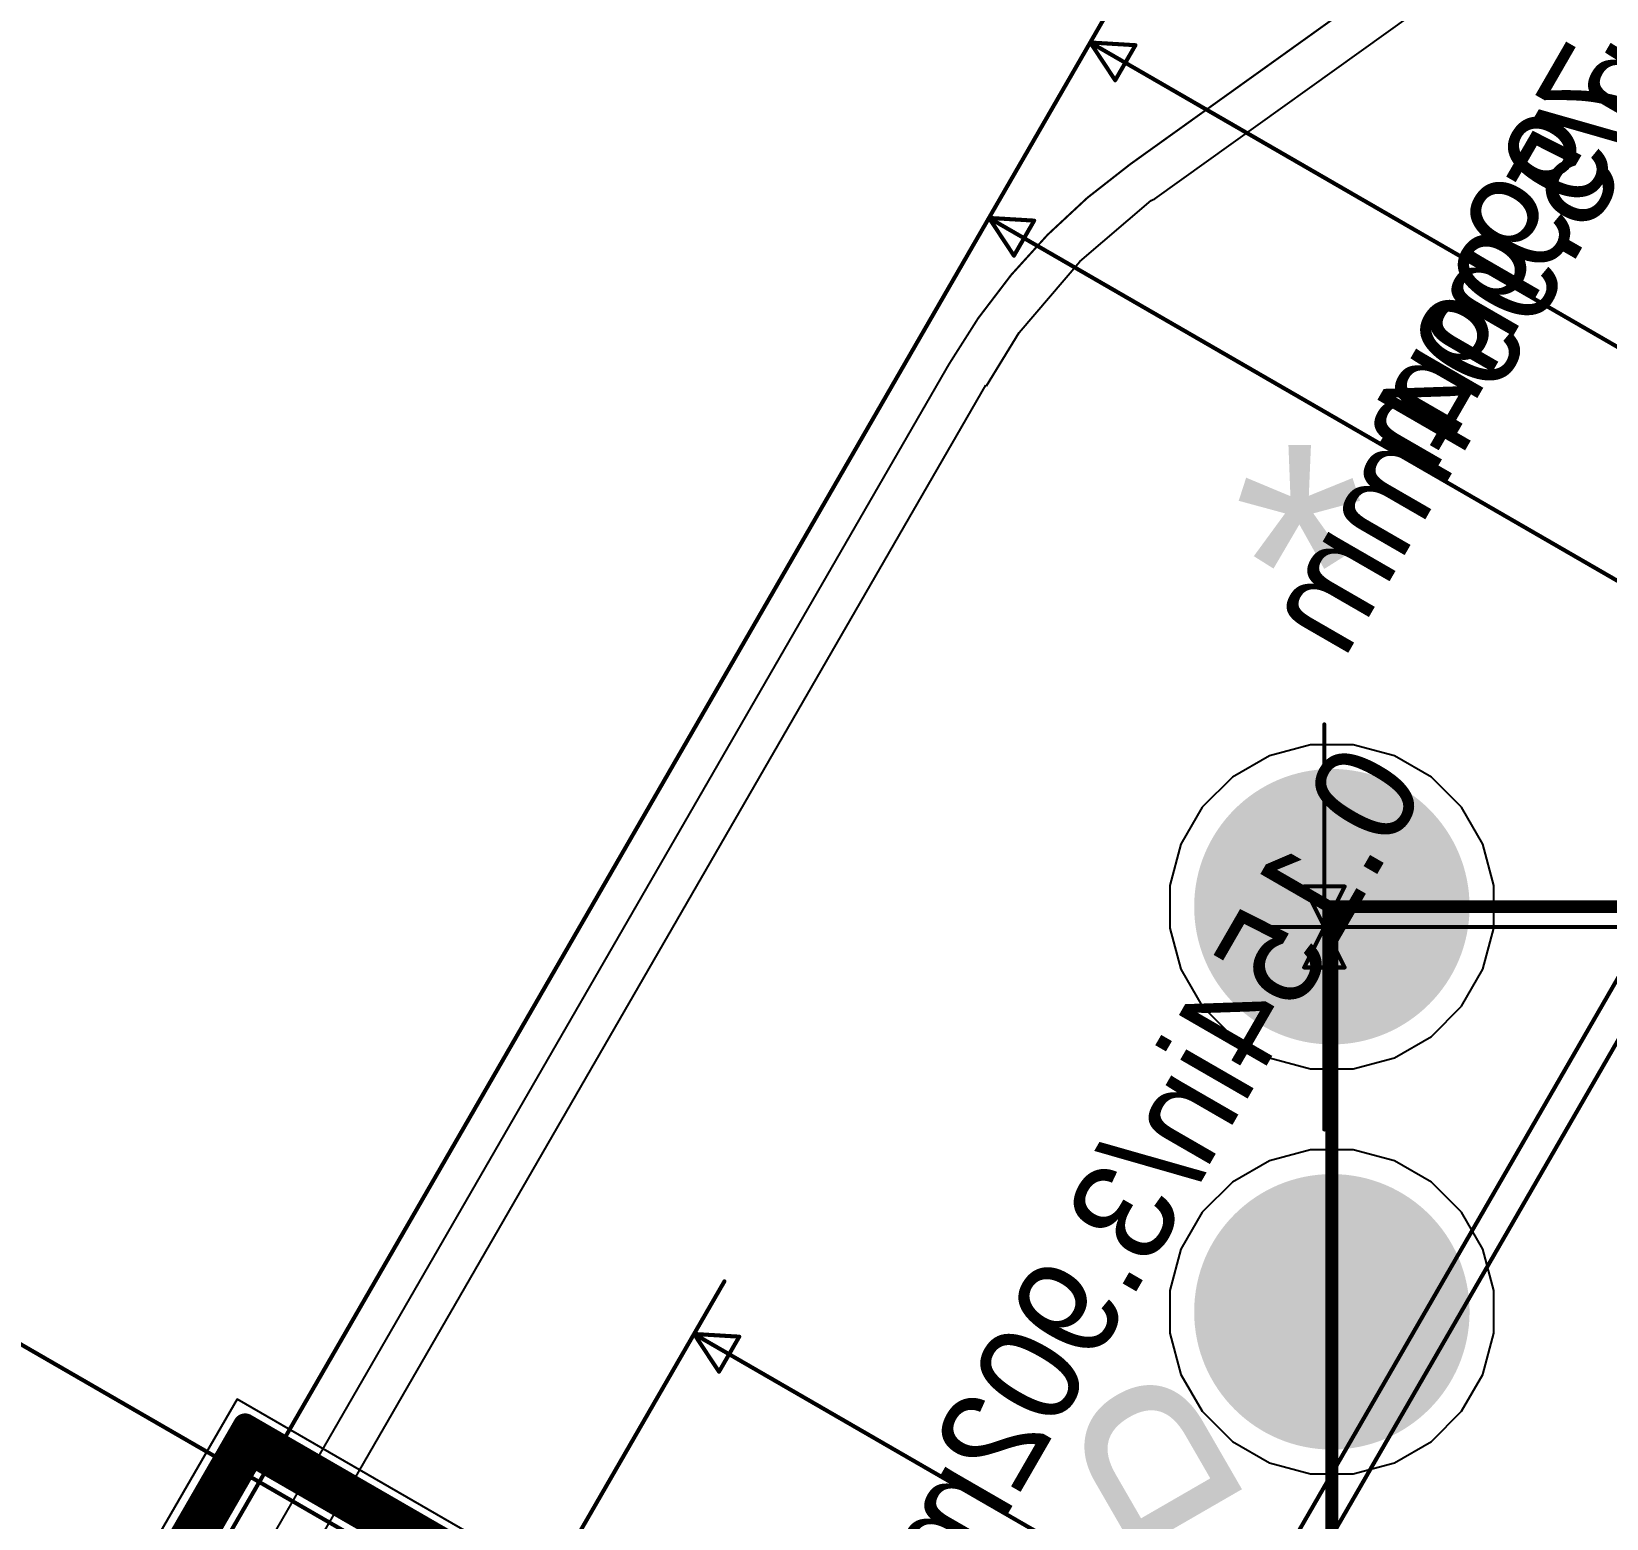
# Model space of a CAD drawing. Header units: millimetres. Extents: x 44.3 to 117.6, y 98.8 to 161.5.
# Drawn here: x 64.62 to 74.5, y 140.44 to 149.76 of the extents above; entities that cross this region are included whole.
import ezdxf

# ---------------------------------------------------------------- set-up
doc = ezdxf.new("R2010")
doc.units = ezdxf.units.MM
for name, color, linetype in [('BottomLayer', 5, 'Continuous'), ('BottomOverlay', 54, 'Continuous'), ('BottomSolder', 6, 'Continuous'), ('KeepOutLayer', 6, 'Continuous'), ('Mechanical13', 56, 'Continuous'), ('Mechanical15', 56, 'Continuous'), ('Mechanical5', 56, 'Continuous'), ('Mechanical7', 56, 'Continuous'), ('MultiLayer', 9, 'Continuous'), ('PadHoleLayer', 156, 'Continuous'), ('TopLayer', 1, 'Continuous'), ('TopOverlay', 2, 'Continuous'), ('TopSolder', 216, 'Continuous')]:
    doc.layers.add(name, color=color, linetype=linetype)
doc.styles.add('Arial', font='arial.ttf', dxfattribs={"height": 0.2})

# ---------------------------------------------------------------- blocks, each defined once
blk = doc.blocks.new('CONN_S5B_ZR_SM4A_TF_JST_B_5')
at = {"layer": 'Mechanical7', "const_width": 0.0254}
for points in [[(10.78507876, 1.26999746), (10.78507876, -2.54e-06)], [(10.91207876, 0.25399746), (10.65807876, 0.25399746)], [(10.78507876, -2.54e-06), (10.65807876, 0.25399746)], [(10.91207876, 0.25399746), (10.78507876, -2.54e-06)], [(11.16607876, -2.54e-06), (-1.524e-05, -2.54e-06)], [(11.16607876, -2.54e-06), (-1.524e-05, -2.54e-06)], [(10.78507876, -2.54e-06), (10.65807876, -0.25400254)], [(10.91207876, -0.25400254), (10.78507876, -2.54e-06)], [(10.78507876, -2.54e-06), (10.78507876, -1.27000254)], [(10.91207876, -0.25400254), (10.65807876, -0.25400254)]]:
    blk.add_lwpolyline(points, dxfattribs=at)
at = {"layer": 'Mechanical7', "const_width": 0.0127}
for points in [[(10.77872876, 1.26999746, 1), (10.79142876, 1.26999746, 1)], [(10.65172876, 0.25399746, 1), (10.66442876, 0.25399746, 1)], [(10.65172876, 0.25399746, 1), (10.66442876, 0.25399746, 1)], [(10.90572876, 0.25399746, 1), (10.91842876, 0.25399746, 1)], [(10.90572876, 0.25399746, 1), (10.91842876, 0.25399746, 1)], [(10.77872876, -2.54e-06, 1), (10.79142876, -2.54e-06, 1)], [(10.77872876, -2.54e-06, 1), (10.79142876, -2.54e-06, 1)], [(10.77872876, -2.54e-06, 1), (10.79142876, -2.54e-06, 1)], [(10.77872876, -2.54e-06, 1), (10.79142876, -2.54e-06, 1)], [(10.77872876, -2.54e-06, 1), (10.79142876, -2.54e-06, 1)], [(10.77872876, -2.54e-06, 1), (10.79142876, -2.54e-06, 1)], [(11.15972876, -2.54e-06, 1), (11.17242876, -2.54e-06, 1)], [(11.15972876, -2.54e-06, 1), (11.17242876, -2.54e-06, 1)], [(10.65172876, -0.25400254, 1), (10.66442876, -0.25400254, 1)], [(10.65172876, -0.25400254, 1), (10.66442876, -0.25400254, 1)], [(10.90572876, -0.25400254, 1), (10.91842876, -0.25400254, 1)], [(10.90572876, -0.25400254, 1), (10.91842876, -0.25400254, 1)], [(10.77872876, -1.27000254, 1), (10.79142876, -1.27000254, 1)]]:
    blk.add_lwpolyline(points, format="xyb", close=True, dxfattribs=at)
blk = doc.blocks.new('CONN_S5B_ZR_SM4A_TF_JST_B_7')
at = {"layer": 'Mechanical7', "text_generation_flag": 2}
blk.add_text('Right Mtg Padstyle: EX60Y60D30P', height=1.27, rotation=180, dxfattribs=at).set_placement((-6.84250092, 15.0876))
blk = doc.blocks.new('CONN_S5B_ZR_SM4A_TF_JST_B_11')
at = {"layer": 'BottomOverlay', "const_width": 0.1524}
for points in [[(-2.37212378, -5.925985099999999), (-2.37212124, 0.32240982)], [(8.372104160000001, -5.92596986), (-2.37212378, -5.925985099999999)]]:
    blk.add_lwpolyline(points, dxfattribs=at)
at = {"layer": 'BottomOverlay', "const_width": 0.0762}
blk.add_lwpolyline([(-2.41022378, -5.925985099999999, 1), (-2.33402378, -5.925985099999999, 1)], format="xyb", close=True, dxfattribs=at)
blk.add_lwpolyline([(-2.41022378, -5.925985099999999, 1), (-2.33402378, -5.925985099999999, 1)], format="xyb", close=True, dxfattribs=at)
at = {"layer": 'Mechanical13', "const_width": 0.0254}
for points in [[(-2.24512632, -5.79899018), (-2.24512632, 0.19540982)], [(8.245106700000001, -5.79896986), (-2.24512632, -5.79899018)]]:
    blk.add_lwpolyline(points, dxfattribs=at)
at = {"layer": 'Mechanical13', "const_width": 0.0127}
blk.add_lwpolyline([(-2.25147632, -5.79899018, 1), (-2.23877632, -5.79899018, 1)], format="xyb", close=True, dxfattribs=at)
blk.add_lwpolyline([(-2.25147632, -5.79899018, 1), (-2.23877632, -5.79899018, 1)], format="xyb", close=True, dxfattribs=at)
at = {"layer": 'Mechanical15'}
for p, q in [((-2.5072975, -6.05300034), (-2.50730004, 1.75260254)), ((8.50730074, -6.053002879999999), (-2.5072975, -6.05300034))]:
    blk.add_line(p, q, dxfattribs=at)
at = {"layer": 'Mechanical15', "const_width": 0.1524}
for points in [[(-2.50731528, -6.053018119999999), (-2.50730766, 1.75259492)], [(8.50727026, -6.05300034), (-2.50731528, -6.053018119999999)]]:
    blk.add_lwpolyline(points, dxfattribs=at)
at = {"layer": 'Mechanical15', "const_width": 0.0762}
blk.add_lwpolyline([(-2.54541528, -6.053018119999999, 1), (-2.46921528, -6.053018119999999, 1)], format="xyb", close=True, dxfattribs=at)
blk.add_lwpolyline([(-2.54541528, -6.053018119999999, 1), (-2.46921528, -6.053018119999999, 1)], format="xyb", close=True, dxfattribs=at)
at = {"layer": 'Mechanical5'}
for p, q in [((-2.62609838, 0.57639966), (-2.62610092, -6.180000339999999)), ((-2.62610092, -6.180000339999999), (8.626101619999998, -6.1799978))]:
    blk.add_line(p, q, dxfattribs=at)
at = {"layer": 'Mechanical7', "const_width": 0.0254}
for points in [[(-2.24512632, 0.19540982), (-11.77828226, 0.19539204)], [(-11.39729242, -5.7990105), (-11.39729242, 0.1953895)], [(3.00000162, -2.54e-05), (-13.04829242, -5.08e-06)], [(-12.66730766, -5.79902066), (-12.66730004, -1.016e-05)], [(-4.412292419999999, -3.9019861), (-4.41230766, -1.27e-05)], [(-4.412292419999999, -3.9019861), (-4.5392848, -3.64799118)], [(-4.28529242, -3.64799372), (-4.5392848, -3.64799118)], [(-4.412292419999999, -3.9019861), (-4.28529242, -3.64799372)], [(7.25002614, -3.902008959999999), (-4.79328226, -3.90198102)], [(-12.66730766, -5.79902066), (-12.79430258, -5.54502574)], [(-12.54030766, -5.545028279999999), (-12.79430258, -5.54502574)], [(-12.66730766, -5.79902066), (-12.54030766, -5.545028279999999)], [(-11.39729242, -5.7990105), (-11.5242848, -5.545015579999999)], [(-11.27029242, -5.54501812), (-11.5242848, -5.545015579999999)], [(-11.39729242, -5.7990105), (-11.27029242, -5.54501812)], [(-2.24512632, -5.79899018), (-13.04830004, -5.79901558)], [(-2.24512632, -5.79899018), (-11.77828226, -5.799007959999999)], [(-2.24511108, -16.59401558), (-2.24512632, -5.79899018)]]:
    blk.add_lwpolyline(points, dxfattribs=at)
at = {"layer": 'Mechanical7', "const_width": 0.0127}
for points in [[(-4.5456348, -3.64799118, 1), (-4.5329348, -3.64799118, 1)], [(-4.5456348, -3.64799118, 1), (-4.5329348, -3.64799118, 1)], [(-4.29164242, -3.64799372, 1), (-4.27894242, -3.64799372, 1)], [(-4.29164242, -3.64799372, 1), (-4.27894242, -3.64799372, 1)], [(-4.799632259999999, -3.90198102, 1), (-4.786932259999999, -3.90198102, 1)], [(-4.418642419999999, -3.9019861, 1), (-4.40594242, -3.9019861, 1)], [(-4.418642419999999, -3.9019861, 1), (-4.40594242, -3.9019861, 1)], [(-4.418642419999999, -3.9019861, 1), (-4.40594242, -3.9019861, 1)], [(-12.80065258, -5.54502574, 1), (-12.78795258, -5.54502574, 1)], [(-12.80065258, -5.54502574, 1), (-12.78795258, -5.54502574, 1)], [(-12.54665766, -5.545028279999999, 1), (-12.53395766, -5.545028279999999, 1)], [(-12.54665766, -5.545028279999999, 1), (-12.53395766, -5.545028279999999, 1)], [(-11.5306348, -5.545015579999999, 1), (-11.5179348, -5.545015579999999, 1)], [(-11.5306348, -5.545015579999999, 1), (-11.5179348, -5.545015579999999, 1)], [(-11.27664242, -5.54501812, 1), (-11.26394242, -5.54501812, 1)], [(-11.27664242, -5.54501812, 1), (-11.26394242, -5.54501812, 1)], [(-12.67365766, -5.79902066, 1), (-12.66095766, -5.79902066, 1)], [(-12.67365766, -5.79902066, 1), (-12.66095766, -5.79902066, 1)], [(-12.67365766, -5.79902066, 1), (-12.66095766, -5.79902066, 1)], [(-11.78463226, -5.799007959999999, 1), (-11.77193226, -5.799007959999999, 1)], [(-11.40364242, -5.7990105, 1), (-11.39094242, -5.7990105, 1)], [(-11.40364242, -5.7990105, 1), (-11.39094242, -5.7990105, 1)], [(-11.40364242, -5.7990105, 1), (-11.39094242, -5.7990105, 1)], [(-2.25147632, -5.79899018, 1), (-2.23877632, -5.79899018, 1)], [(-2.25147632, -5.79899018, 1), (-2.23877632, -5.79899018, 1)], [(-2.25147632, -5.79899018, 1), (-2.23877632, -5.79899018, 1)]]:
    blk.add_lwpolyline(points, format="xyb", close=True, dxfattribs=at)
at = {"layer": 'Mechanical7', "text_generation_flag": 2}
for s, p in [('0.154in/3.902mm', (-9.68280004, -1.6334994)), ('0.236in/5.994mm', (-16.66780004, -2.48430034)), ('0.228in/5.799mm', (-17.93780004, -2.5819989))]:
    blk.add_text(s, height=0.635, rotation=-180, dxfattribs=at).set_placement(p)
blk = doc.blocks.new('T___PICO_B_____14')
at = {"layer": 'BottomLayer'}
h = blk.add_hatch(color=5, dxfattribs=at)
edge = h.paths.add_edge_path()
edge.add_arc((22.86, -7.619992379999999), 0.7619999999999999, 0, 360)
h = blk.add_hatch(color=5, dxfattribs=at)
edge = h.paths.add_edge_path()
edge.add_arc((25.4, -7.619992379999999), 0.7619999999999999, 0, 360)
at = {"layer": 'BottomSolder'}
h = blk.add_hatch(color=6, dxfattribs=at)
edge = h.paths.add_edge_path()
edge.add_arc((22.86, -7.619992379999999), 0.8636, 0, 360)
h = blk.add_hatch(color=6, dxfattribs=at)
edge = h.paths.add_edge_path()
edge.add_arc((25.4, -7.619992379999999), 0.8636, 0, 360)
at = {"layer": 'MultiLayer'}
h = blk.add_hatch(color=9, dxfattribs=at)
edge = h.paths.add_edge_path()
edge.add_arc((22.86, -7.619992379999999), 0.7619999999999999, 0, 360)
h = blk.add_hatch(color=9, dxfattribs=at)
edge = h.paths.add_edge_path()
edge.add_arc((25.4, -7.619992379999999), 0.7619999999999999, 0, 360)
at = {"layer": 'PadHoleLayer'}
h = blk.add_hatch(color=156, dxfattribs=at)
edge = h.paths.add_edge_path()
edge.add_arc((22.86, -7.619992379999999), 0.42199814, 0, 360)
h = blk.add_hatch(color=156, dxfattribs=at)
edge = h.paths.add_edge_path()
edge.add_arc((25.4, -7.619992379999999), 0.42199814, 0, 360)
at = {"layer": 'TopLayer'}
h = blk.add_hatch(color=1, dxfattribs=at)
edge = h.paths.add_edge_path()
edge.add_arc((22.86, -7.619992379999999), 0.7619999999999999, 0, 360)
h = blk.add_hatch(color=1, dxfattribs=at)
edge = h.paths.add_edge_path()
edge.add_arc((25.4, -7.619992379999999), 0.7619999999999999, 0, 360)
at = {"layer": 'TopSolder'}
h = blk.add_hatch(color=216, dxfattribs=at)
edge = h.paths.add_edge_path()
edge.add_arc((22.86, -7.619992379999999), 0.8636, 0, 360)
h = blk.add_hatch(color=216, dxfattribs=at)
edge = h.paths.add_edge_path()
edge.add_arc((25.4, -7.619992379999999), 0.8636, 0, 360)
at = {"layer": 'TopOverlay', "const_width": 0.07999983999999999}
for points in [[(2.54, -7.619992379999999), (25.4, -7.619992379999999)], [(25.4, -7.619992379999999), (25.4, -22.08000918)]]:
    blk.add_lwpolyline(points, dxfattribs=at)
at = {"layer": 'TopOverlay', "const_width": 0.03999991999999999}
blk.add_lwpolyline([(25.38000004, -7.619992379999999, 1), (25.41999996, -7.619992379999999, 1)], format="xyb", close=True, dxfattribs=at)
blk.add_lwpolyline([(25.38000004, -7.619992379999999, 1), (25.41999996, -7.619992379999999, 1)], format="xyb", close=True, dxfattribs=at)

msp = doc.modelspace()

# ---------------------------------------------------------------- linework, layer by layer
at = {"layer": 'BottomLayer'}
for p, q in [((71.66935628, 148.71123166), (78.09626748, 153.31310206)), ((71.20004555999999, 148.31829112), (71.64612543999999, 148.69928096)), ((71.64612543999999, 148.69928096), (71.65508401999999, 148.7047699)), ((71.65508401999999, 148.7047699), (71.66935628, 148.71123166)), ((70.81905572, 147.87221124), (71.20004555999999, 148.31829112)), ((70.6148067, 147.53890482), (70.81905572, 147.87221124)), ((59.49461049999999, 128.29079752), (70.60932537999999, 147.5420595)), ((70.60932537999999, 147.5420595), (70.60933299999999, 147.54206458)), ((70.60933299999999, 147.54206458), (70.6148067, 147.53890482)), ((72.38783083999999, 145.21876214), (72.15615236, 145.0850032)), ((72.64623266, 145.288), (72.38783083999999, 145.21876214)), ((72.91375054, 145.288), (72.64623266, 145.288)), ((73.17215236, 145.21876214), (72.91375054, 145.288)), ((73.40383084, 145.0850032), (73.17215236, 145.21876214)), ((72.15615236, 145.0850032), (71.9669884, 144.89583924)), ((73.5929948, 144.89583924), (73.40383084, 145.0850032)), ((71.9669884, 144.89583924), (71.83322946, 144.66416076)), ((73.72675373999999, 144.66416076), (73.5929948, 144.89583924)), ((71.83322946, 144.66416076), (71.7639916, 144.40575894)), ((73.7959916, 144.40575894), (73.72675373999999, 144.66416076)), ((71.7639916, 144.40575894), (71.7639916, 144.13824106)), ((73.7959916, 144.13824106), (73.7959916, 144.40575894)), ((71.7639916, 144.13824106), (71.83322946, 143.87983924)), ((73.72675373999999, 143.87983924), (73.7959916, 144.13824106)), ((71.83322946, 143.87983924), (71.9669884, 143.64816076)), ((73.5929948, 143.64816076), (73.72675373999999, 143.87983924)), ((71.9669884, 143.64816076), (72.15615236, 143.4589968)), ((73.40383084, 143.4589968), (73.5929948, 143.64816076)), ((72.15615236, 143.4589968), (72.38783083999999, 143.32523786)), ((73.17215236, 143.32523786), (73.40383084, 143.4589968)), ((72.38783083999999, 143.32523786), (72.64623266, 143.256)), ((72.91375054, 143.256), (73.17215236, 143.32523786)), ((72.64623266, 143.256), (72.91375054, 143.256)), ((72.64623266, 142.748), (72.38783083999999, 142.67876214)), ((72.91375054, 142.748), (72.64623266, 142.748)), ((73.17215236, 142.67876214), (72.91375054, 142.748)), ((72.38783083999999, 142.67876214), (72.15615236, 142.5450032)), ((73.40383084, 142.5450032), (73.17215236, 142.67876214)), ((72.15615236, 142.5450032), (71.9669884, 142.35583924)), ((73.5929948, 142.35583924), (73.40383084, 142.5450032)), ((71.9669884, 142.35583924), (71.83322946, 142.12416076)), ((73.72675373999999, 142.12416076), (73.5929948, 142.35583924)), ((71.83322946, 142.12416076), (71.7639916, 141.86575894)), ((73.7959916, 141.86575894), (73.72675373999999, 142.12416076)), ((71.7639916, 141.86575894), (71.7639916, 141.59824106)), ((73.7959916, 141.59824106), (73.7959916, 141.86575894)), ((71.7639916, 141.59824106), (71.83322946, 141.33983924)), ((73.72675373999999, 141.33983924), (73.7959916, 141.59824106)), ((71.83322946, 141.33983924), (71.9669884, 141.10816076)), ((73.5929948, 141.10816076), (73.72675373999999, 141.33983924)), ((71.9669884, 141.10816076), (72.15615236, 140.9189968)), ((73.40383084, 140.9189968), (73.5929948, 141.10816076)), ((72.15615236, 140.9189968), (72.38783083999999, 140.78523786)), ((73.17215236, 140.78523786), (73.40383084, 140.9189968)), ((72.38783083999999, 140.78523786), (72.64623266, 140.716)), ((72.91375054, 140.716), (73.17215236, 140.78523786)), ((72.64623266, 140.716), (72.91375054, 140.716))]:
    msp.add_line(p, q, dxfattribs=at)
at = {"layer": 'KeepOutLayer', "const_width": 0.0127}
for points in [[(71.5148176, 148.927058), (77.94172879999999, 153.5289284)], [(59.2615528, 128.4180312), (70.37943759999999, 147.6747872)]]:
    msp.add_lwpolyline(points, dxfattribs=at)
msp.add_lwpolyline([(70.37944522, 147.67479228, -0.1068522473721303), (71.51483538, 148.92703768)], format="xyb", dxfattribs=at)
at = {"layer": 'KeepOutLayer', "const_width": 0.00635}
for points in [[(71.51164259999999, 148.927058, 1), (71.5179926, 148.927058, 1)], [(71.51166038, 148.92703768, 1), (71.51801037999999, 148.92703768, 1)], [(70.3762626, 147.6747872, 1), (70.3826126, 147.6747872, 1)], [(70.37627022, 147.67479228, 1), (70.38262021999999, 147.67479228, 1)]]:
    msp.add_lwpolyline(points, format="xyb", close=True, dxfattribs=at)
at = {"layer": 'TopLayer'}
for p, q in [((71.66935628, 148.71123166), (78.09626748, 153.31310206)), ((71.20004555999999, 148.31829112), (71.64612543999999, 148.69928096)), ((71.64612543999999, 148.69928096), (71.65508401999999, 148.7047699)), ((71.65508401999999, 148.7047699), (71.66935628, 148.71123166)), ((70.81905572, 147.87221124), (71.20004555999999, 148.31829112)), ((70.6148067, 147.53890482), (70.81905572, 147.87221124)), ((59.49461049999999, 128.29079752), (70.60932537999999, 147.5420595)), ((70.60932537999999, 147.5420595), (70.60933299999999, 147.54206458)), ((70.60933299999999, 147.54206458), (70.6148067, 147.53890482)), ((72.38783083999999, 145.21876214), (72.15615236, 145.0850032)), ((72.64623266, 145.288), (72.38783083999999, 145.21876214)), ((72.91375054, 145.288), (72.64623266, 145.288)), ((73.17215236, 145.21876214), (72.91375054, 145.288)), ((73.40383084, 145.0850032), (73.17215236, 145.21876214)), ((72.15615236, 145.0850032), (71.9669884, 144.89583924)), ((73.5929948, 144.89583924), (73.40383084, 145.0850032)), ((71.9669884, 144.89583924), (71.83322946, 144.66416076)), ((73.72675373999999, 144.66416076), (73.5929948, 144.89583924)), ((71.83322946, 144.66416076), (71.7639916, 144.40575894)), ((73.7959916, 144.40575894), (73.72675373999999, 144.66416076)), ((71.7639916, 144.40575894), (71.7639916, 144.13824106)), ((73.7959916, 144.13824106), (73.7959916, 144.40575894)), ((71.7639916, 144.13824106), (71.83322946, 143.87983924)), ((73.72675373999999, 143.87983924), (73.7959916, 144.13824106)), ((71.83322946, 143.87983924), (71.9669884, 143.64816076)), ((73.5929948, 143.64816076), (73.72675373999999, 143.87983924)), ((71.9669884, 143.64816076), (72.15615236, 143.4589968)), ((73.40383084, 143.4589968), (73.5929948, 143.64816076)), ((72.15615236, 143.4589968), (72.38783083999999, 143.32523786)), ((73.17215236, 143.32523786), (73.40383084, 143.4589968)), ((72.38783083999999, 143.32523786), (72.64623266, 143.256)), ((72.91375054, 143.256), (73.17215236, 143.32523786)), ((72.64623266, 143.256), (72.91375054, 143.256)), ((72.64623266, 142.748), (72.38783083999999, 142.67876214)), ((72.91375054, 142.748), (72.64623266, 142.748)), ((73.17215236, 142.67876214), (72.91375054, 142.748)), ((72.38783083999999, 142.67876214), (72.15615236, 142.5450032)), ((73.40383084, 142.5450032), (73.17215236, 142.67876214)), ((72.15615236, 142.5450032), (71.9669884, 142.35583924)), ((73.5929948, 142.35583924), (73.40383084, 142.5450032)), ((71.9669884, 142.35583924), (71.83322946, 142.12416076)), ((73.72675373999999, 142.12416076), (73.5929948, 142.35583924)), ((71.83322946, 142.12416076), (71.7639916, 141.86575894)), ((73.7959916, 141.86575894), (73.72675373999999, 142.12416076)), ((71.7639916, 141.86575894), (71.7639916, 141.59824106)), ((73.7959916, 141.59824106), (73.7959916, 141.86575894)), ((71.7639916, 141.59824106), (71.83322946, 141.33983924)), ((73.72675373999999, 141.33983924), (73.7959916, 141.59824106)), ((71.83322946, 141.33983924), (71.9669884, 141.10816076)), ((73.5929948, 141.10816076), (73.72675373999999, 141.33983924)), ((71.9669884, 141.10816076), (72.15615236, 140.9189968)), ((73.40383084, 140.9189968), (73.5929948, 141.10816076)), ((72.15615236, 140.9189968), (72.38783083999999, 140.78523786)), ((73.17215236, 140.78523786), (73.40383084, 140.9189968)), ((72.38783083999999, 140.78523786), (72.64623266, 140.716)), ((72.91375054, 140.716), (73.17215236, 140.78523786)), ((72.64623266, 140.716), (72.91375054, 140.716))]:
    msp.add_line(p, q, dxfattribs=at)

# ---------------------------------------------------------------- block references
for name, p, rotation in [('CONN_S5B_ZR_SM4A_TF_JST_B_5', (83.51797876, 144.14499746), 180), ('CONN_S5B_ZR_SM4A_TF_JST_B_11', (69.9530224, 135.8210644), 240), ('CONN_S5B_ZR_SM4A_TF_JST_B_7', (93.57499954, 131.2599229), 120), ('T___PICO_B_____14', (65.15999922, 118.872), 90)]:
    msp.add_blockref(name, p, dxfattribs=dict(rotation=rotation))

# ---------------------------------------------------------------- texts
at = {"layer": 'TopOverlay', "style": 'Arial'}
msp.add_text('*', height=1.524, dxfattribs=at).set_placement((72.1614, 145.6436))

doc.saveas('drawing.dxf')
